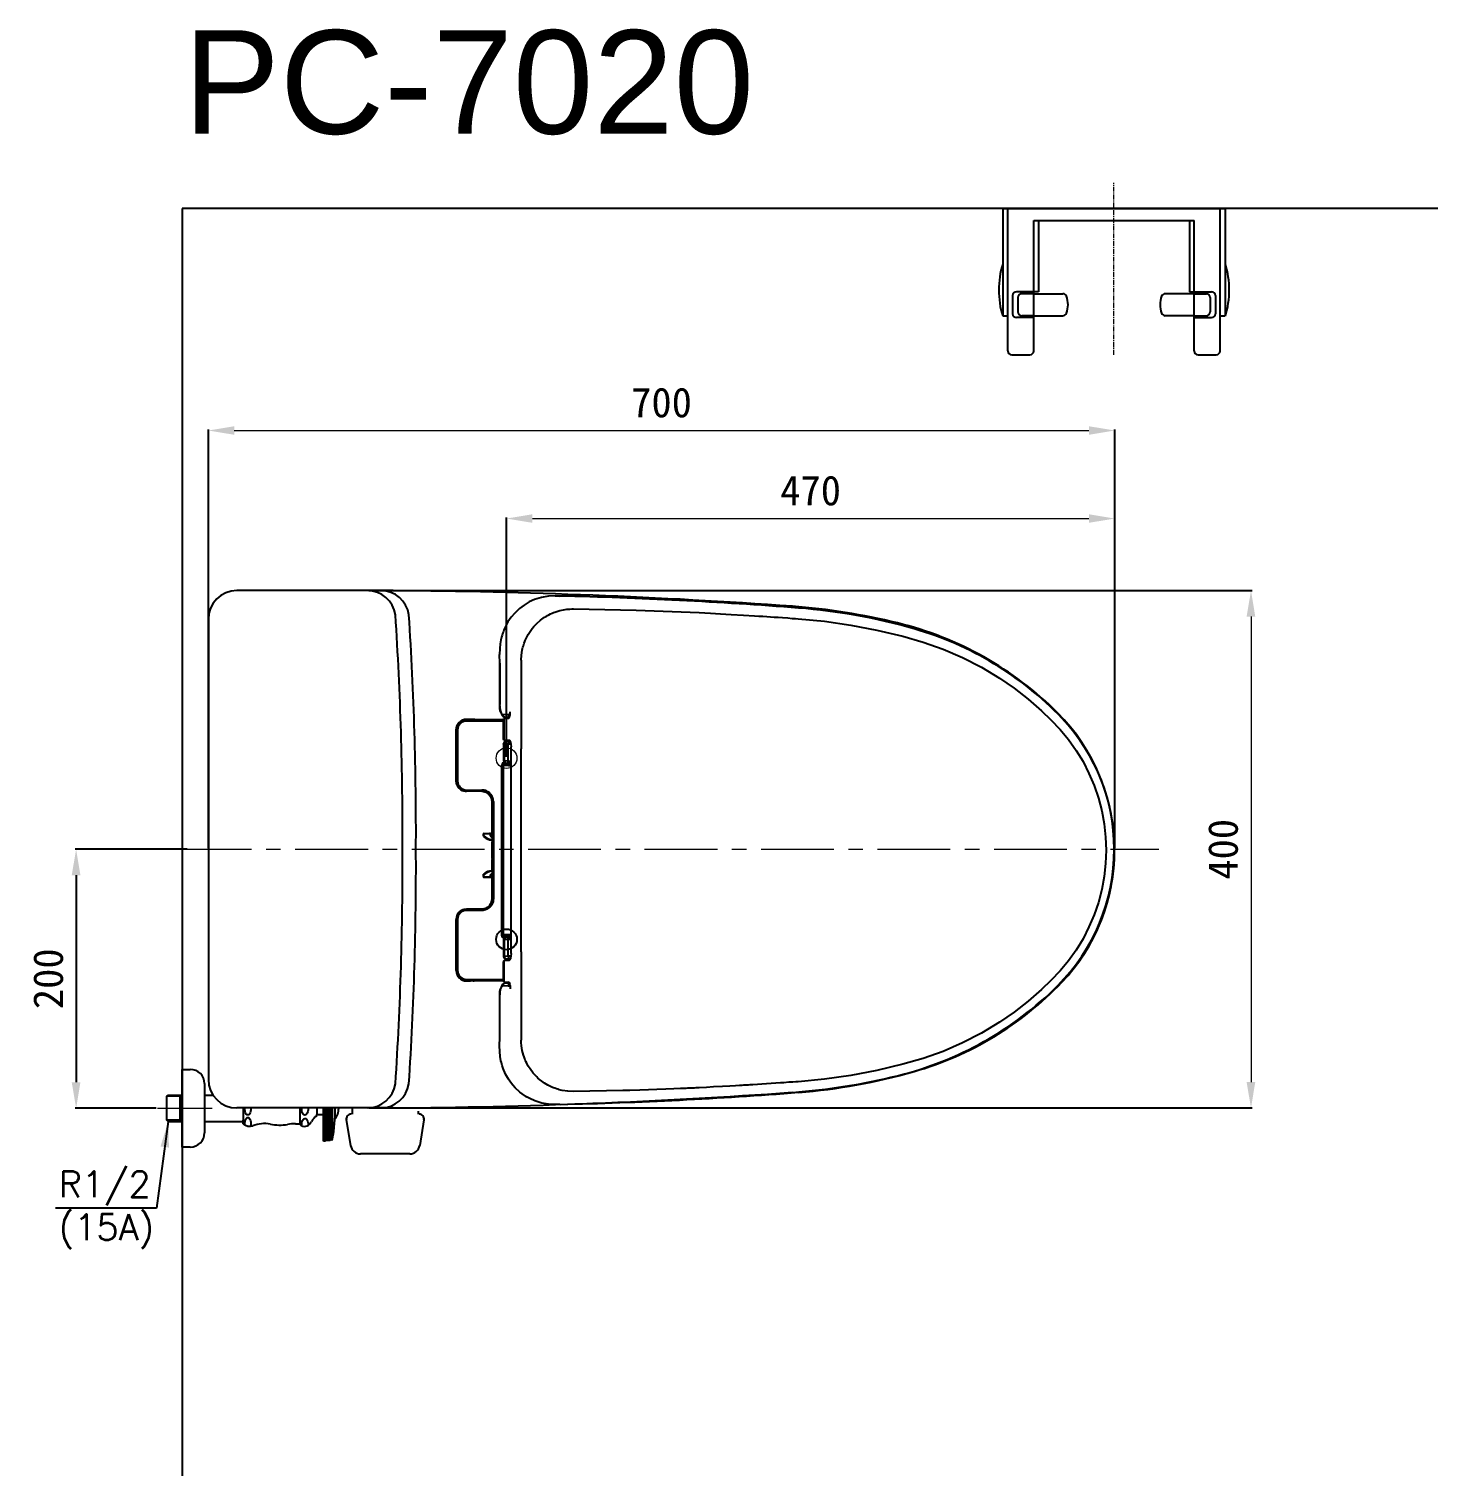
# Model space of a CAD drawing. Extents: x -292 to 8358, y -366 to 1940.
# Drawn here: x 5767 to 6848, y 830 to 1940 of the extents above; entities that cross this region are included whole.
import ezdxf

# ---------------------------------------------------------------- set-up
doc = ezdxf.new("R2010")
doc.units = 0
doc.header["$LTSCALE"] = 3
doc.header["$MEASUREMENT"] = 0
doc.linetypes.add('CENTER', pattern=[2, 1.25, -0.25, 0.25, -0.25])
doc.linetypes.add('HIDDEN', pattern=[0.375, 0.25, -0.125])
doc.layers.get('0').update_dxf_attribs({"linetype": 'CONTINUOUS'})
doc.layers.get('DEFPOINTS').update_dxf_attribs({"linetype": 'CONTINUOUS'})
for name, color, linetype, lineweight in [('1', 1, 'CENTER', 5), ('2', 2, 'HIDDEN', 9), ('3', 3, 'CONTINUOUS', 15)]:
    doc.layers.add(name, color=color, linetype=linetype, lineweight=lineweight)
for name, color, linetype in [('4', 4, 'CONTINUOUS'), ('6', 6, 'CONTINUOUS'), ('FAUCET', 4, 'CONTINUOUS')]:
    doc.layers.add(name, color=color, linetype=linetype)
doc.styles.add('GHS', font='romans', dxfattribs={"bigfont": 'ghs'})
doc.styles.add('ROMANS', font='romans', dxfattribs={"height": 10.144927})
doc.dimstyles.get("Standard").update_dxf_attribs({"dimtxt": 0.18, "dimasz": 0.18, "dimexe": 0.18, "dimexo": 0.0625, "dimgap": 0.09, "dimtad": 0, "dimtih": 1, "dimtoh": 1, "dimdec": 4, "dimzin": 0, "dimdsep": 46, "dimtxsty": 'Standard', "dimcen": 0.09, "dimadec": 0, "dimazin": 0, "dimtfac": 1, "dimtdec": 4, "dimtofl": 0, "dimtmove": 0, "dimatfit": 3, "dimfxl": 0, "dimtolj": 1, "dimtzin": 0, "dimarcsym": 0})
doc.dimstyles.new('Standard$0', dxfattribs={"dimtxt": 0.18, "dimasz": 0.18, "dimexe": 0.18, "dimexo": 0.0625, "dimgap": 0.09, "dimtad": 0, "dimtih": 1, "dimtoh": 1, "dimdec": 4, "dimzin": 0, "dimdsep": 46, "dimtxsty": 'Standard', "dimcen": 0.09, "dimadec": 0, "dimazin": 0, "dimtfac": 1, "dimtdec": 4, "dimtofl": 0, "dimtmove": 0, "dimatfit": 3, "dimfxl": 0, "dimtolj": 1, "dimtzin": 0, "dimarcsym": 0})

# ---------------------------------------------------------------- blocks, each defined once
blk = doc.blocks.new('*D14')
at = {"color": 0, "linetype": 'Continuous', "lineweight": -2}
for p, q in [((5889.5, 1306.4), (5802.8, 1306.4)), ((5803.6, 1286.4), (5803.6, 1126.4)), ((5865.4, 1106.4), (5802.8, 1106.4))]:
    blk.add_line(p, q, dxfattribs=at)
at = {"color": 0, "linetype": 'Continuous'}
for points in [[(5800.2, 1286.4), (5806.9, 1286.4), (5803.6, 1306.4)], [(5800.2, 1126.4), (5806.9, 1126.4), (5803.6, 1106.4)]]:
    blk.add_solid(points, dxfattribs=at)
at = {"layer": 'DEFPOINTS', "color": 0, "linetype": 'Continuous'}
for p in [(5890.5, 1306.4), (5803.6, 1106.4), (5866.4, 1106.4)]:
    blk.add_point(p, dxfattribs=at)
at = {"color": 2, "linetype": 'Continuous', "lineweight": 0, "insert": (5782.1, 1206.4), "char_height": 23, "attachment_point": 5, "rotation": 90}
blk.add_mtext('\\A1;200', dxfattribs=at)
blk = doc.blocks.new('*D16')
at = {"color": 3, "lineweight": -2}
for p, q in [((5905.8, 1307.4), (5905.8, 1630.7)), ((6606.2, 1307.4), (6606.2, 1630.7))]:
    blk.add_line(p, q, dxfattribs=at)
at = {"color": 3, "linetype": 'Continuous', "lineweight": 0}
blk.add_line((5925.8, 1629.9), (6586.2, 1629.9), dxfattribs=at)
at = {"color": 3}
for points in [[(5925.8, 1633.2), (5925.8, 1626.6), (5905.8, 1629.9)], [(6586.2, 1633.2), (6586.2, 1626.6), (6606.2, 1629.9)]]:
    blk.add_solid(points, dxfattribs=at)
at = {"layer": 'DEFPOINTS', "color": 0}
for p in [(6606.2, 1629.9), (5905.8, 1306.4), (6606.2, 1306.4)]:
    blk.add_point(p, dxfattribs=at)
at = {"color": 2, "insert": (6256, 1651.4), "char_height": 23, "attachment_point": 5}
blk.add_mtext('\\A1;700', dxfattribs=at)
blk = doc.blocks.new('*D17')
at = {"color": 3, "lineweight": -2}
for p, q in [((6136.2, 1377.8), (6136.2, 1562.7)), ((6606.2, 1307.4), (6606.2, 1562.7))]:
    blk.add_line(p, q, dxfattribs=at)
at = {"color": 3, "linetype": 'Continuous', "lineweight": 0}
blk.add_line((6156.2, 1561.9), (6586.2, 1561.9), dxfattribs=at)
at = {"color": 3}
for points in [[(6156.2, 1565.2), (6156.2, 1558.6), (6136.2, 1561.9)], [(6586.2, 1565.2), (6586.2, 1558.6), (6606.2, 1561.9)]]:
    blk.add_solid(points, dxfattribs=at)
at = {"layer": 'DEFPOINTS', "color": 0}
for p in [(6606.2, 1561.9), (6136.2, 1376.8), (6606.2, 1306.4)]:
    blk.add_point(p, dxfattribs=at)
at = {"color": 2, "insert": (6371.2, 1583.4), "char_height": 23, "attachment_point": 5}
blk.add_mtext('\\A1;470', dxfattribs=at)
blk = doc.blocks.new('*D18')
at = {"color": 3, "lineweight": -2}
for p, q in [((6029.7, 1506.2), (6712.3, 1506.2)), ((6029.7, 1106.6), (6712.3, 1106.6))]:
    blk.add_line(p, q, dxfattribs=at)
at = {"color": 3, "linetype": 'Continuous', "lineweight": 0}
blk.add_line((6711.5, 1486.2), (6711.5, 1126.6), dxfattribs=at)
at = {"color": 3}
for points in [[(6708.1, 1486.2), (6714.8, 1486.2), (6711.5, 1506.2)], [(6708.1, 1126.6), (6714.8, 1126.6), (6711.5, 1106.6)]]:
    blk.add_solid(points, dxfattribs=at)
at = {"layer": 'DEFPOINTS', "color": 0}
for p in [(6028.7, 1506.2), (6028.7, 1106.6), (6711.5, 1106.6)]:
    blk.add_point(p, dxfattribs=at)
at = {"color": 2, "insert": (6690, 1306.4), "char_height": 23, "attachment_point": 5, "rotation": 90}
blk.add_mtext('\\A1;400', dxfattribs=at)
blk = doc.blocks.new('A$C19b091ad')
at = {"color": 2}
for p, q in [((80.2, 392.7), (80.2, 392.7)), ((264.6, 383.4), (264.6, 383.4)), ((353.8, 367.4), (353.8, 367.4)), ((33.5, 341), (33.5, 308.9)), ((0, 249.9), (0, 289.2)), ((0, 289.2), (0, 289.2)), ((1, 289.2), (1, 249.9)), ((13.6, 297.4), (8, 297.4)), ((8, 297.2), (36.4, 297.2)), ((8, 297.2), (11.1, 297.2)), ((8, 297.2), (8, 297.2)), ((36.4, 296.2), (8, 296.2)), ((13.5, 297.4), (13, 297.3)), ((13.5, 297.4), (13.6, 297.4)), ((14.4, 297.4), (13.6, 297.3)), ((14.4, 297.4), (36.5, 297.4)), ((36.4, 296.9), (36.4, 282.8)), ((36.9, 298.2), (40.1, 298.4)), ((36.9, 298.2), (36.9, 281.5)), ((38.1, 299), (38.5, 299)), ((38.2, 299), (38.6, 299)), ((468.1, 298.3), (468, 298.3)), ((36.5, 278.5), (36.5, 265.4)), ((36.9, 281.5), (41.2, 281.3)), ((37.1, 278.4), (37.1, 265.4)), ((37.1, 278.4), (40.1, 278.2)), ((42, 280.2), (39, 280.4)), ((40.1, 265.2), (40.1, 278.2)), ((42.6, 116.5), (42.6, 276.3)), ((35.3, 130.6), (35.3, 262.1)), ((36.3, 262.1), (36.3, 130.6)), ((36.5, 130.9), (36.5, 261.9)), ((40.1, 265.2), (37.1, 265.4)), ((42.6, 263.1), (37.3, 263.1)), ((37.5, 262.9), (37.3, 263.1)), ((38.4, 263.9), (41.4, 263.7)), ((0, 249.9), (0, 249.9)), ((8, 242.9), (19.7, 242.9)), ((19.7, 241.9), (8, 241.9)), ((19.7, 241.9), (8, 241.9)), ((8, 241.9), (8, 241.9)), ((19.7, 241.9), (19.7, 242.9)), ((19.7, 241.9), (19.7, 241.9)), ((27.7, 212.5), (27.7, 234.1)), ((27.7, 234.1), (27.7, 234.1)), ((27.7, 212.5), (27.7, 233.9)), ((27.7, 233.9), (27.7, 233.9)), ((28.7, 233.9), (28.7, 158.9)), ((27.7, 207.4), (27.7, 212.5)), ((27.7, 212), (27.7, 211.9)), ((27.7, 207.1), (27.7, 211.9)), ((21, 208.8), (21, 208.7)), ((21, 207.7), (21, 208.7)), ((21.2, 208.7), (21.2, 207.7)), ((21.3, 207.5), (21.2, 207.4)), ((21.5, 209.3), (25.7, 209.3)), ((21.5, 209.3), (21.5, 209.2)), ((21.5, 209.2), (26.3, 209.2)), ((26.3, 209), (21.5, 209)), ((26.5, 209.3), (26.3, 209.2)), ((26.3, 209), (26.3, 209.2)), ((26.6, 207.5), (26.6, 208.7)), ((26.8, 208.7), (27, 208.8)), ((26.8, 208.7), (26.8, 207.5)), ((27, 207.7), (27, 208.8)), ((27.2, 204.3), (27.2, 204.3)), ((27.7, 206.4), (27.7, 206.7)), ((27.7, 206.2), (27.7, 201.4)), ((27.7, 203.6), (27.7, 204.3)), ((27.7, 203.6), (27.7, 203.4)), ((27.7, 189.9), (27.7, 202.9)), ((27.7, 201.4), (27.7, 196.4)), ((27.7, 191.4), (27.7, 186.6)), ((27.7, 189.4), (27.7, 189.2)), ((27.7, 180.9), (27.7, 189.2)), ((27.2, 180.5), (27.2, 180.5)), ((27.7, 186.1), (27.7, 186.4)), ((27.7, 185.4), (27.7, 180.3)), ((27.7, 180.9), (27.7, 180.8)), ((27.7, 180.3), (27.7, 158.9)), ((27.7, 158.7), (27.7, 177.8)), ((21, 176.1), (21, 177)), ((21, 176.1), (21, 176)), ((21.2, 177.4), (21.3, 177.3)), ((21.2, 177), (21.2, 176.1)), ((21.5, 175.8), (26.3, 175.8)), ((26.3, 175.6), (21.5, 175.6)), ((21.5, 175.6), (21.5, 175.5)), ((21.5, 175.5), (25.7, 175.5)), ((26.3, 175.6), (26.3, 175.8)), ((26.3, 175.6), (26.5, 175.5)), ((26.6, 176.1), (26.6, 177.3)), ((26.8, 177.3), (26.8, 176.1)), ((27, 176), (26.8, 176.1)), ((27, 176), (27, 177.1)), ((27.7, 158.9), (27.7, 158.9)), ((27.7, 158.7), (27.7, 158.7)), ((8, 150.9), (19.7, 150.9)), ((19.7, 150.9), (8, 150.9)), ((8, 150.9), (8, 150.9)), ((19.7, 149.9), (8, 149.9)), ((19.7, 149.9), (19.7, 150.9)), ((19.7, 150.9), (19.7, 150.9)), ((0, 103.6), (0, 142.9)), ((0, 142.9), (0, 142.9)), ((0, 142.9), (0, 142.9)), ((1, 142.9), (1, 103.6)), ((36.5, 127.4), (36.5, 114.2)), ((37.1, 127.4), (40.1, 127.6)), ((37.1, 127.4), (37.1, 114.4)), ((37.3, 129.6), (37.5, 129.9)), ((37.3, 129.6), (42.6, 129.6)), ((41.4, 129.1), (38.4, 128.9)), ((40.1, 114.6), (40.1, 127.6)), ((36.9, 111.3), (41.2, 111.5)), ((36.9, 111.3), (36.9, 94.6)), ((40.1, 114.6), (37.1, 114.4)), ((39, 112.4), (42, 112.6)), ((0, 103.6), (0, 103.6)), ((0, 103.6), (0, 103.6)), ((36.4, 110), (36.4, 95.9)), ((8, 96.6), (36.4, 96.6)), ((36.4, 95.6), (8, 95.6)), ((8, 95.6), (11.1, 95.6)), ((8, 95.6), (8, 95.6)), ((13.6, 95.4), (8, 95.4)), ((13, 95.5), (13.5, 95.4)), ((13.6, 95.4), (13.5, 95.4)), ((14.4, 95.4), (13.6, 95.5)), ((36.5, 95.4), (14.4, 95.4)), ((36.9, 94.6), (40.1, 94.4)), ((38.5, 93.8), (38.1, 93.8)), ((38.6, 93.8), (38.2, 93.8)), ((468.1, 94.4), (468, 94.4)), ((33.5, 83.8), (33.5, 51.8)), ((353.8, 25.4), (353.8, 25.4)), ((80.2, 0.1), (80.2, 0.1))]:
    blk.add_line(p, q, dxfattribs=at)
for points in [[(76.5, 392.8), (71.3, 392.6), (66, 391.7), (60.6, 390), (56.5, 388.2), (52.6, 385.8), (52.5, 385.8)], [(76.5, 392.8), (80.2, 392.7)], [(80.2, 392.7), (76.5, 392.8)], [(76.5, 392.8), (76.5, 392.8), (76.5, 392.8)], [(52.5, 385.8), (50.7, 384.5), (48.8, 383), (47, 381.3), (45.2, 379.6), (42.5, 376.3), (40, 372.7), (39.4, 371.7), (38.9, 370.8), (38.3, 369.7), (37.8, 368.7), (37.4, 367.6), (36.9, 366.5), (36.5, 365.4), (36, 364.3), (35.8, 363.5), (35.4, 362.4), (35, 360.9), (34.6, 359), (34, 355.9), (33.6, 352.1), (33.5, 347.6)], [(50.2, 343.2), (50.4, 347.1), (51, 351), (51.3, 352.1), (51.5, 353.2), (51.9, 354.3), (52.2, 355.3), (52.6, 356.4), (53, 357.5), (53.4, 358.5), (53.8, 359.4), (54.5, 360.9), (55.6, 362.9), (57.1, 365.4), (58.7, 367.6), (60.1, 369.3), (61.3, 370.6), (62.2, 371.5), (65.1, 374.1), (68.3, 376.4), (69.4, 377), (70.5, 377.7), (71.7, 378.3), (72.9, 378.9), (74.1, 379.4), (75.3, 379.9), (76.2, 380.3), (77.8, 380.8), (80, 381.5), (82.8, 382.1), (85.5, 382.5), (87.7, 382.7), (89.4, 382.8), (90.6, 382.8)], [(90.6, 382.8), (139.2, 381.8), (187.8, 379.9), (196.4, 379.4), (204.2, 379), (212.6, 378.6), (222.1, 378), (230.6, 377.5), (233.8, 377.3), (236.9, 377.1), (240, 376.9), (243, 376.7), (245.6, 376.5), (248.7, 376.3), (252.1, 376.1), (256.2, 375.8), (259.6, 375.5), (262.3, 375.3), (264.2, 375.2)], [(264.2, 375.2), (284.6, 373.2), (304.9, 370.3), (325.1, 366.5), (345.1, 361.8), (360.8, 357.2), (376.3, 351.7), (391.3, 345.2), (405.9, 337.7), (419.9, 329.2), (431.1, 321.5), (441.9, 313.1), (452.2, 304.1), (459.6, 297.1), (466.7, 289.7), (473.2, 281.8), (479.1, 273.5), (484.4, 264.8), (489, 255.7), (493, 246.3), (496.3, 236.6), (498.9, 226.8), (500.7, 216.7), (501.8, 206.6), (502.2, 196.4)], [(33.6, 341), (33.5, 347.6)], [(33.5, 341), (33.5, 341), (33.6, 341)], [(33.6, 341), (33.6, 309)], [(50.2, 343.2), (50.3, 309), (50.3, 274.8)], [(33.5, 309.1), (33.6, 306.8), (33.9, 304.7), (34.4, 303), (35, 301.6), (35.6, 300.5), (36.3, 299.7), (37.2, 299.1), (38.1, 299)], [(33.5, 309), (33.5, 309), (33.5, 309)], [(33.5, 309), (33.6, 309)], [(36.3, 301), (35.8, 301.1), (35.3, 301.6), (34.9, 302.2), (34.5, 303.1), (34.1, 304.3), (33.8, 305.6), (33.6, 307.2), (33.6, 309)], [(40.2, 301.2), (36.3, 301)], [(38.2, 299), (37.4, 299.1), (36.8, 299.6), (36.4, 300.2), (36.3, 301)], [(40.1, 298.4), (40.4, 298.2), (40.7, 298.3), (41, 298.7), (41.3, 299.3), (41.5, 300.2), (41.7, 301.1), (41.8, 302.2), (41.8, 303.4)], [(40.2, 301.2), (41, 301.2), (41.6, 301.2)], [(41.8, 303.4), (41.8, 303.4), (41.8, 303.4)], [(0, 289.2), (0, 289.2), (0, 289.2), (0, 289.2), (0.2, 291), (0.6, 292.3), (1.1, 293.3), (1.7, 294.1), (2.3, 294.9), (3, 295.4), (3.6, 295.9), (5, 296.6), (8, 297.2)], [(0, 289.2), (0, 289.2)], [(1, 289.2), (0.6, 289.2), (0.3, 289.2), (0.1, 289.2), (0, 289.2)], [(8, 297.2), (8, 297.1), (8, 296.9), (8, 296.6), (8, 296.2)], [(38.2, 299), (41.1, 299.1)], [(38.5, 299), (38.7, 299)], [(39.9, 280.6), (39.5, 280.5), (38.8, 280.5), (38.4, 280.5), (38.1, 280.4), (37.9, 280.3), (37.5, 280.2), (37.1, 279.9), (36.8, 279.4), (36.6, 278.7), (36.5, 278.5)], [(39, 280.4), (38.6, 280.4), (38.6, 280.5), (39.1, 280.5), (40, 280.6)], [(42.5, 278.2), (41.7, 278.2), (40.7, 278.2), (40.1, 278.2)], [(50.3, 196.4), (50.3, 235.6), (50.3, 274.8)], [(37.3, 264.1), (36.5, 264), (35.9, 263.6), (35.4, 262.9), (35.3, 262.1)], [(36.3, 262.1), (36.2, 262.1), (36, 262.1), (35.7, 262.1), (35.3, 262.1)], [(36.3, 262.1), (36.4, 262.5), (36.6, 262.9), (36.9, 263.1), (37.3, 263.1)], [(36.3, 262.1), (36.5, 261.9)], [(36.5, 265.5), (36.5, 265.3), (36.7, 264.8), (36.9, 264.4), (37.2, 264.2), (37.4, 264.1), (37.6, 264), (37.7, 264), (37.9, 263.9), (38.1, 263.9), (38.4, 263.9)], [(36.5, 265.5), (37.1, 265.4)], [(36.5, 261.9), (36.6, 262.3), (36.8, 262.6), (37.2, 262.8), (37.5, 262.9)], [(42.6, 261.7), (41.6, 261.7), (40.6, 261.7), (39.3, 261.8), (38, 261.8), (37, 261.8), (36.5, 261.9)], [(37.1, 265.4), (37.2, 264.8), (37.5, 264.3), (38, 264), (38.5, 263.9)], [(37.3, 264.1), (37.3, 263.8), (37.3, 263.4), (37.3, 263.2), (37.3, 263.1)], [(40.1, 265.2), (40.6, 265.2), (41.5, 265.2), (42.5, 265.2), (42.6, 265.2)], [(41.5, 263.7), (41, 263.8), (40.5, 264.2), (40.2, 264.6), (40.1, 265.2)], [(41.5, 263.7), (41.9, 263.7), (42.5, 263.7), (42.6, 263.7)], [(8, 241.9), (5, 242.5), (3.6, 243.2), (3, 243.7), (2.3, 244.3), (1.9, 244.8), (1.4, 245.4), (1, 246.1), (0.6, 246.8), (0.2, 248.1), (0, 249.9)], [(0, 249.9), (0.1, 249.9), (0.3, 249.9), (0.6, 249.9), (1, 249.9)], [(8, 242.9), (8, 242.5), (8, 242.2), (8, 242), (8, 241.9)], [(19.7, 241.9), (22.8, 241.3), (25.3, 239.6), (27.1, 237), (27.7, 233.9)], [(27.7, 206.4), (27.7, 233.9)], [(28.7, 233.9), (28.3, 233.9), (28, 233.9), (27.8, 233.9), (27.7, 233.9)], [(21, 208.7), (21.1, 208.8), (21.1, 208.9), (21.2, 209), (21.2, 209.1), (21.4, 209.2), (21.5, 209.2)], [(21.2, 208.7), (21.2, 208.7), (21.1, 208.7), (21.1, 208.7), (21, 208.7)], [(21.2, 207.4), (21.1, 207.5), (21.1, 207.6), (21, 207.6), (21, 207.7)], [(21, 207.7), (21.1, 207.7), (21.1, 207.7), (21.2, 207.7), (21.2, 207.7)], [(21, 207.7), (21, 207.4)], [(21.2, 207.4), (21.2, 207)], [(21.5, 209.2), (21.5, 209.2), (21.5, 209.1), (21.5, 209.1), (21.5, 209)], [(25.7, 204.5), (25.8, 204.5), (26.3, 204.4), (26.7, 204.3), (27, 204.3), (27.2, 204.2), (27.2, 204.3)], [(26.3, 209.2), (26.4, 209.2), (26.5, 209.2), (26.6, 209.1), (26.6, 209), (26.7, 208.9), (26.8, 208.7)], [(26.5, 209.3), (26.7, 209.3), (26.9, 209.2), (27, 209), (27, 208.9), (27, 208.8), (27, 208.8)], [(26.8, 208.7), (26.7, 208.7), (26.7, 208.7), (26.6, 208.7), (26.6, 208.7)], [(26.6, 207.5), (26.6, 207.5), (26.7, 207.5), (26.7, 207.5), (26.8, 207.5)], [(27, 207.7), (26.8, 207.5)], [(27.2, 207), (27, 207.1), (26.9, 207.2), (26.8, 207.3), (26.8, 207.5)], [(27, 207.7), (27, 207.6), (27, 207.5), (27.1, 207.4), (27.2, 207.3), (27.2, 207.3)], [(27.2, 207), (27.2, 207), (27.2, 207), (27.2, 206.9), (27.1, 206.8)], [(27.2, 207), (27.2, 207), (27.2, 207.1), (27.3, 207.1), (27.3, 207.1), (27.3, 207.1), (27.3, 207.2), (27.4, 207.2)], [(27.2, 207.2), (27.3, 207.2), (27.3, 207.2), (27.3, 207.2), (27.4, 207.2)], [(27.2, 204.3), (27.3, 204.3), (27.4, 204.3), (27.7, 204.3)], [(27.7, 207.1), (27.4, 207.1), (27.4, 207.2)], [(27.7, 203.7), (27.7, 203.7), (27.7, 203.6), (27.7, 203.6)], [(27.7, 196.4), (27.7, 194.4), (27.7, 191.4)], [(27.7, 189.1), (27.7, 189.1), (27.7, 189.2), (27.7, 189.2)], [(50.3, 118), (50.3, 157.2), (50.3, 196.4)], [(502.2, 196.4), (501.8, 186.2), (500.7, 176.1), (498.9, 166), (496.3, 156.1), (493, 146.5), (489, 137.1), (484.4, 128), (479.1, 119.3), (473.2, 111), (466.7, 103.1), (459.6, 95.7), (452.2, 88.7), (441.9, 79.7), (431.1, 71.3), (419.9, 63.6), (405.9, 55.1), (391.3, 47.6), (376.3, 41), (360.8, 35.5), (345.1, 31), (325.1, 26.3), (304.9, 22.4), (284.6, 19.6), (264.2, 17.6)], [(21.2, 177.4), (21.2, 177.8)], [(25.7, 180.3), (25.8, 180.3), (26.3, 180.4), (26.7, 180.5), (27, 180.5), (27.2, 180.5), (27.2, 180.5)], [(26.6, 177.3), (26.6, 177.5), (26.7, 177.7), (26.9, 177.9), (27.1, 178)], [(26.8, 177.3), (26.8, 177.5), (26.9, 177.6), (27, 177.7), (27.2, 177.8)], [(27.1, 178), (27.2, 177.9), (27.2, 177.8), (27.2, 177.8), (27.2, 177.8)], [(27.2, 180.5), (27.3, 180.5), (27.4, 180.5), (27.7, 180.5)], [(27.4, 177.6), (27.3, 177.7), (27.3, 177.7), (27.2, 177.7), (27.2, 177.8), (27.2, 177.8), (27.2, 177.8)], [(27.7, 177.7), (27.4, 177.7), (27.4, 177.6)], [(27.7, 186.4), (27.7, 158.9)], [(21.2, 177.4), (21.1, 177.3), (21.1, 177.2), (21, 177.1), (21, 177)], [(21, 177.4), (21, 177)], [(21.2, 177), (21.2, 177), (21.1, 177), (21.1, 177), (21, 177)], [(21, 176.1), (21.1, 176), (21.1, 175.9), (21.2, 175.8), (21.2, 175.7), (21.4, 175.6), (21.5, 175.6)], [(21, 176.1), (21.1, 176.1), (21.1, 176.1), (21.2, 176.1), (21.2, 176.1)], [(21.5, 175.8), (21.5, 175.7), (21.5, 175.7), (21.5, 175.6), (21.5, 175.6)], [(26.3, 175.6), (26.4, 175.6), (26.5, 175.6), (26.6, 175.7), (26.6, 175.8), (26.7, 175.9), (26.8, 176.1)], [(26.5, 175.5), (26.7, 175.5), (26.9, 175.6), (27, 175.8), (27, 175.9), (27, 175.9), (27, 176)], [(26.8, 177.3), (26.7, 177.3), (26.7, 177.3), (26.6, 177.3), (26.6, 177.3)], [(26.6, 176.1), (26.6, 176.1), (26.7, 176.1), (26.8, 176.1), (26.8, 176.1)], [(26.8, 177.3), (27, 177.1)], [(27, 177.1), (27, 177.2), (27, 177.3), (27.1, 177.4), (27.2, 177.5), (27.2, 177.5)], [(27.2, 177.6), (27.3, 177.6), (27.3, 177.6), (27.3, 177.6), (27.4, 177.6)], [(27.7, 158.9), (27.5, 157.2), (27, 155.7), (25.4, 153.2), (22.9, 151.5), (21.3, 151.1), (19.7, 150.9)], [(27.2, 156), (26.8, 155.1), (26.7, 154.8)], [(27.7, 158.7), (27.4, 156.8), (27.2, 156)], [(27.7, 158.9), (27.8, 158.9), (28, 158.9), (28.3, 158.9), (28.7, 158.9)], [(8, 150.9), (5, 150.3), (3.6, 149.6), (2.3, 148.5), (0.8, 146.4), (0.2, 144.8), (0, 142.9)], [(8, 150.9), (8, 150.8), (8, 150.6), (8, 150.3), (8, 149.9)], [(0, 142.9), (0, 142.7)], [(1, 142.9), (0.6, 142.9), (0.3, 142.9), (0.1, 142.9), (0, 142.9)], [(35.3, 130.6), (35.7, 130.6), (36, 130.6), (36.2, 130.6), (36.3, 130.6)], [(37.3, 128.6), (36.5, 128.8), (35.9, 129.2), (35.4, 129.9), (35.3, 130.6)], [(36.5, 130.9), (36.3, 130.6)], [(37.3, 129.6), (36.9, 129.7), (36.6, 129.9), (36.4, 130.3), (36.3, 130.6)], [(42.6, 131.1), (41.6, 131.1), (39.7, 131), (38.1, 131), (37, 131), (36.5, 130.9)], [(37.5, 129.9), (37.2, 130), (36.8, 130.2), (36.6, 130.5), (36.5, 130.9)], [(38.4, 128.9), (38.1, 128.9), (37.9, 128.8), (37.7, 128.8), (37.5, 128.7), (37.2, 128.6), (36.9, 128.3), (36.6, 127.9), (36.5, 127.3), (36.5, 127.3)], [(36.5, 127.3), (37.1, 127.4)], [(38.5, 128.9), (38, 128.8), (37.5, 128.5), (37.2, 128), (37.1, 127.4)], [(37.3, 129.6), (37.3, 129.6), (37.3, 129.3), (37.3, 129), (37.3, 128.6)], [(40.1, 127.6), (40.2, 128.2), (40.5, 128.6), (41, 129), (41.5, 129.1)], [(40.1, 127.6), (40.9, 127.6), (41.2, 127.6), (41.4, 127.6), (42.5, 127.6), (42.6, 127.6)], [(42.6, 129.1), (42.5, 129.1), (41.9, 129.1), (41.5, 129.1)], [(36.5, 114.3), (36.5, 114.3), (36.7, 113.5), (37, 113.1), (37.4, 112.7), (37.7, 112.5), (37.9, 112.4), (38.1, 112.4), (38.3, 112.3), (38.5, 112.3), (38.9, 112.3), (39.5, 112.3), (39.9, 112.2)], [(37.1, 114.4), (37.2, 113.6), (37.6, 113), (38.3, 112.5), (39, 112.4)], [(42.5, 114.6), (41.7, 114.6), (40.7, 114.6), (40.1, 114.6)], [(50.3, 118), (50.3, 83.8), (50.2, 49.6)], [(0, 103.6), (0.1, 103.6), (0.3, 103.6), (0.6, 103.6), (1, 103.6)], [(0, 103.6), (0.2, 101.6), (0.8, 100.1), (2.3, 97.9), (3.6, 96.9), (5, 96.1), (8, 95.6)], [(8, 96.6), (8, 96.2), (8, 95.9), (8, 95.7), (8, 95.6)], [(38.1, 93.8), (37.4, 93.7), (36.7, 93.4), (36, 92.8), (35.3, 91.8), (34.7, 90.5), (34.1, 88.7), (33.7, 86.5), (33.6, 85.2), (33.5, 83.7)], [(33.6, 83.8), (33.6, 85.6), (33.8, 87.2), (34.1, 88.5), (34.5, 89.7), (34.9, 90.5), (35.3, 91.2), (35.8, 91.7), (36.3, 91.8)], [(38.2, 93.8), (37.4, 93.7), (36.8, 93.2), (36.4, 92.6), (36.3, 91.8)], [(36.3, 91.8), (40.2, 91.6)], [(38.1, 93.8), (38.2, 93.8)], [(41.1, 93.7), (38.2, 93.8)], [(38.7, 93.8), (38.5, 93.8)], [(40.1, 94.4), (40.4, 94.6), (40.7, 94.5), (41, 94.1), (41.3, 93.5), (41.5, 92.6), (41.7, 91.7), (41.8, 90.6), (41.8, 89.4)], [(40.2, 91.6), (41, 91.6), (41.6, 91.6)], [(41.8, 89.4), (41.8, 89.4), (41.8, 89.4)], [(33.5, 83.8), (33.5, 83.8), (33.5, 83.8)], [(33.5, 83.8), (33.6, 83.8)], [(33.5, 45.2), (33.6, 51.8)], [(33.5, 51.8), (33.5, 51.8), (33.6, 51.8)], [(54.4, 5.8), (52.9, 6.8), (49.1, 9.5), (45.6, 12.8), (43.7, 14.9), (42, 17.2), (40.3, 19.6), (38.1, 23.5), (36.3, 27.8), (36, 28.5), (35.8, 29.2), (35.5, 30.2), (35.2, 31.2), (34.9, 32.4), (34.6, 33.8), (34, 37), (33.6, 40.8), (33.5, 45.2)], [(90.6, 10), (86.2, 10.2), (81.9, 10.8), (80.7, 11.1), (79.6, 11.4), (78.5, 11.7), (77.4, 12.1), (76.3, 12.5), (75.3, 12.9), (74.4, 13.2), (72.9, 13.9), (70.8, 15), (68.3, 16.5), (66.2, 17.9), (64.5, 19.2), (63.1, 20.4), (62.2, 21.3), (59.5, 24.2), (57.1, 27.4), (56.4, 28.5), (55.7, 29.6), (55.1, 30.7), (54.5, 31.9), (53.9, 33.1), (53.4, 34.3), (53, 35.3), (52.4, 36.8), (52, 38.2), (51.5, 39.9), (51, 41.8), (50.5, 45.3), (50.3, 47.9), (50.2, 49.6)], [(264.2, 17.6), (262.5, 17.5), (260.1, 17.3), (257.1, 17.1), (253.3, 16.8), (250.5, 16.6), (239.9, 15.9), (229.2, 15.2), (228, 15.1), (226.8, 15.1), (225.6, 15), (224.4, 14.9), (223.2, 14.8), (222, 14.8), (220.8, 14.7), (218.9, 14.6), (215.9, 14.4), (211.5, 14.2), (205.8, 13.8), (198.8, 13.5), (193.5, 13.2), (187.7, 12.9), (186.5, 12.9), (185.2, 12.8), (184, 12.7), (182.7, 12.7), (181.4, 12.6), (180.1, 12.6), (178.8, 12.5), (177.4, 12.4), (173.3, 12.3), (168.2, 12), (162.1, 11.8), (155, 11.5), (148.7, 11.3), (141.8, 11.1), (134.2, 10.9), (128.8, 10.7), (90.6, 10)], [(53.1, 6.6), (53.9, 6.1), (54.3, 5.8)], [(76.5, 0), (71.4, 0.2), (66.1, 1.1), (60.8, 2.7), (56.8, 4.5), (54.4, 5.8)], [(80.2, 0.1), (76.5, 0)], [(76.5, 0), (76.5, 0), (76.5, 0)]]:
    blk.add_lwpolyline(points, dxfattribs=at)
for centre, radius, start, end in [((8.2, -2874.1), 3267.6, 85.4987, 88.7365), ((8.2, -2874.1), 3267.6, 85.4987, 88.7365), ((228.8, -71), 455.9, 74.0873, 85.4987), ((228.8, -71), 455.9, 74.0873, 85.4987), ((284.2, 123.2), 253.9, 43.6123, 74.0873), ((284.2, 123.2), 253.9, 43.6123, 74.0873), ((8, 289.2), 7, 90.009, 180.0064), ((361, 196.4), 147.8, 0, 43.6123), ((361, 196.4), 147.8, 316.3877, 43.6123), ((8, 249.9), 7, 179.9907, 269.9939), ((21.5, 208.7), 0.3, 90.0054, 180.0075), ((21.5, 207.7), 0.301, 179.9899, 225.6049), ((28.5, 214.9), 10.5, 225.6118, 265.425), ((28.5, 214.9), 10.8, 227.0817, 254.799), ((28.5, 214.9), 10.3, 225.6125, 265.3361), ((26.3, 208.7), 0.3, 0.0171, 90.021), ((28.5, 214.9), 8.19, 260.2197, 264.0535), ((28.5, 214.9), 7.99, 260.2195, 263.8756), ((361, 196.4), 147.8, 316.3877, 0), ((28.5, 169.9), 10.5, 94.8123, 134.3882), ((28.5, 169.9), 10.8, 105.201, 132.9183), ((28.5, 169.9), 10.3, 94.7621, 134.3875), ((28.5, 169.9), 8.19, 95.9947, 99.7802), ((28.5, 169.9), 7.99, 96.1451, 99.7805), ((21.5, 177), 0.301, 134.3951, 180.0075), ((21.5, 176.1), 0.3, 179.9932, 269.997), ((26.3, 176.1), 0.3, 269.9747, 359.9918), ((8, 142.9), 7, 90.009, 180.0064), ((8, 103.6), 7, 179.9907, 269.9939), ((284.2, 269.6), 253.9, 285.9127, 316.3877), ((284.2, 269.6), 253.9, 285.9127, 316.3877), ((228.8, 463.8), 455.9, 274.5013, 285.9127), ((228.8, 463.8), 455.9, 274.5013, 285.9127), ((8.2, 3266.9), 3267.6, 271.2635, 274.5013), ((8.2, 3266.9), 3267.6, 271.2635, 274.5013)]:
    blk.add_arc(centre, radius, start, end, dxfattribs=at)
for centre, major_axis, ratio, start_param, end_param in [((42.1, 301.2), (0.12, -2), 0.96113, 4.653958, 5.755439), ((8, 289.4), (-4.21, 6.81), 0.99966, 5.729789, 7.30029), ((8, 289.2), (0, 8), 0.999848, 0.098926, 1.570811), ((8, 289.2), (0, 8), 0.999848, 0.000015, 0.098926), ((11.1, 297.3), (-2.5, 0), 0.017455, 1.570806, 3.036883), ((11, 297.3), (2, 0), 0.017449, 5.715526, 6.178563), ((13.5, 296.9), (-0.229, 0.445), 0.99869, 5.363377, 5.807797), ((13.6, 296.9), (0, 0.5), 0.999695, 5.719812, 6.283185), ((39, 278.4), (0.12, 2), 0.961126, 0.063244, 1.629234), ((47.9, 280.5), (9, 0), 0.017453, 2.317366, 2.635123), ((42, 278.2), (-0.12, -2), 0.961133, 3.204845, 4.770831), ((41.2, 276.3), (0, 5), 0.284012, 4.712867, 6.26645), ((50.4, 280.4), (12.7, 0), 0.017453, 2.296645, 2.317381), ((45.8, 280.2), (4, 0), 0.017451, 3.420757, 3.502606), ((50, 262.9), (12.5, 0), 0.017452, 3.158684, 3.190646), ((50, 262.9), (12.5, 0), 0.017452, 3.190646, 4.079319), ((8, 249.9), (0, 8), 0.999848, 1.570782, 1.599305), ((8, 249.9), (0, 8), 0.999848, 1.599305, 2.571298), ((8, 249.9), (0, 8), 0.999848, 2.571298, 3.141578), ((19.7, 233.9), (-5.66, -5.66), 0.999695, 2.727332, 3.926845), ((19.7, 233.9), (7.66, 2.32), 0.999451, 5.989191, 6.672186), ((21.5, 208.8), (0, 0.5), 0.999848, 0, 1.570796), ((21.5, 207.4), (0, 0.5), 0.998838, 1.569846, 2.39245), ((25.7, 209.3), (-1.5, 0), 0.017455, 4.13565, 4.712389), ((27.3, 207.5), (0.088, -0.575), 0.246445, 5.145086, 5.272141), ((27.7, 207.4), (0, 0.8), 0.017455, 1.570796, 2.617994), ((21.5, 177.4), (0, -0.5), 0.998838, 3.890736, 4.713339), ((27.7, 185.4), (0, 0.8), 0.017455, 0.523599, 1.570796), ((21.5, 176), (0, 0.5), 0.999848, 1.570796, 3.141593), ((25.7, 175.5), (1.5, 0), 0.017455, 4.712389, 5.289125), ((27.3, 177.2), (0.088, 0.575), 0.246445, 1.011042, 1.1381), ((19.7, 158.9), (5.66, -5.66), 0.999695, 5.497925, 6.697438), ((19.7, 158.9), (-7.66, 2.32), 0.999451, 2.752531, 3.435587), ((19.7, 158.9), (5.66, -5.66), 0.999695, 0.414252, 0.785253), ((8, 142.9), (0, 8), 0.999848, 0.877805, 1.537628), ((8, 142.9), (0, 8), 0.999848, 0.000015, 0.877805), ((8, 142.9), (0, 8), 0.999848, 1.537628, 1.570811), ((50, 129.9), (-12.5, 0), 0.017452, 6.234874, 6.265942), ((50, 129.9), (-12.5, 0), 0.017452, 5.345455, 6.234874), ((50, 112.3), (-11.5, 0), 0.01745, 6.003965, 6.78965), ((47.9, 112.3), (-9, 0), 0.017453, 0.50647, 0.824227), ((42, 114.6), (0.12, -2), 0.961133, 4.653947, 6.219937), ((41.2, 116.5), (0, 5), 0.284012, 3.158327, 4.711911), ((50.4, 112.4), (-12.7, 0), 0.017453, 0.824211, 0.844948), ((45.8, 112.6), (-4, 0), 0.017451, 5.922161, 6.00399), ((8, 103.6), (0, 8), 0.999848, 1.570782, 3.121269), ((8, 103.4), (4.21, 6.81), 0.99966, 2.124488, 3.694989), ((8, 103.6), (0, 8), 0.999848, 3.121269, 3.141578), ((11.1, 95.5), (2.5, 0), 0.017455, 0.10471, 1.570786), ((11, 95.5), (-2, 0), 0.017449, 3.246202, 3.709245), ((13.5, 95.9), (0.229, 0.445), 0.99869, 3.61698, 4.061401), ((13.6, 95.9), (0, 0.5), 0.999695, 3.141593, 3.704966), ((42.1, 91.6), (-0.12, -2), 0.96113, 3.673143, 4.77082)]:
    blk.add_ellipse(centre, major_axis=major_axis, ratio=ratio, start_param=start_param, end_param=end_param, dxfattribs=at)
for points in [[(36.4, 296.9), (36.4, 297), (36.4, 297.3), (36.6, 297.7), (36.8, 298), (36.9, 298.2)], [(36.9, 281.5), (36.8, 281.7), (36.6, 282), (36.4, 282.4), (36.4, 282.7), (36.4, 282.8)], [(37.1, 278.4), (36.9, 278.4), (36.8, 278.4), (36.6, 278.4), (36.5, 278.4), (36.5, 278.5)], [(28.7, 233.9), (28.7, 234.6), (28.5, 235.9), (27.9, 237.9), (26.8, 239.6), (25.4, 241), (23.7, 242.1), (21.7, 242.8), (20.4, 242.9), (19.7, 242.9)], [(26.6, 207.5), (26.6, 207.4), (26.6, 207.3), (26.7, 207.1), (26.8, 207), (27, 206.9), (27.1, 206.8), (27.1, 206.8)], [(28.7, 158.9), (28.7, 158.2), (28.5, 156.9), (27.9, 154.9), (26.8, 153.2), (25.4, 151.8), (23.6, 150.7), (21.7, 150), (20.4, 149.9), (19.7, 149.9)], [(36.9, 111.3), (36.8, 111.1), (36.6, 110.8), (36.4, 110.4), (36.4, 110.1), (36.4, 110)], [(37.1, 114.4), (36.9, 114.4), (36.8, 114.4), (36.6, 114.4), (36.5, 114.3), (36.5, 114.3)], [(36.4, 95.9), (36.4, 95.8), (36.4, 95.5), (36.6, 95.1), (36.8, 94.8), (36.9, 94.6)]]:
    blk.add_open_spline(points, degree=3, dxfattribs=at)
for points, knots in [([(41, 299), (40.8, 299), (39.9, 299), (39.1, 299), (38.6, 299)], [0.7463025, 0.7463025, 0.7463025, 0.7463025, 0.8, 1, 1, 1, 1]), ([(39, 262.8), (39.2, 262.8), (39.6, 262.8), (40.7, 262.8), (41.8, 262.8), (42.5, 262.7), (42.6, 262.7)], [0.0935878, 0.0935878, 0.0935878, 0.0935878, 0.1333333, 0.2, 0.2666667, 0.2762044, 0.2762044, 0.2762044, 0.2762044]), ([(42.6, 263), (42.5, 263), (41.8, 263), (40.7, 263), (39.9, 263), (39.6, 263)], [0.7250178, 0.7250178, 0.7250178, 0.7250178, 0.7333333, 0.8, 0.8633974, 0.8633974, 0.8633974, 0.8633974]), ([(38.5, 129.9), (38.5, 129.9), (38.7, 129.9), (39.4, 130), (40, 130), (40.3, 130)], [0, 0, 0, 0, 0.0666667, 0.1333333, 0.1812458, 0.1812458, 0.1812458, 0.1812458]), ([(39, 129.8), (38.9, 129.8), (38.7, 129.9), (38.5, 129.9), (38.5, 129.9)], [0.90607494, 0.90607494, 0.90607494, 0.90607494, 0.93333333, 1, 1, 1, 1]), ([(40.6, 129.8), (40.2, 129.8), (39.6, 129.8), (39.2, 129.8), (39, 129.8)], [0.80616387, 0.80616387, 0.80616387, 0.80616387, 0.86666667, 0.90607494, 0.90607494, 0.90607494, 0.90607494]), ([(40.3, 130), (40.5, 130), (41, 130), (41.8, 130), (42.5, 130), (42.6, 130.1)], [0.18124579, 0.18124579, 0.18124579, 0.18124579, 0.2, 0.26666667, 0.2764965, 0.2764965, 0.2764965, 0.2764965]), ([(42.6, 129.7), (42.5, 129.7), (41.8, 129.8), (41.2, 129.8), (40.7, 129.8), (40.6, 129.8)], [0.7247645, 0.7247645, 0.7247645, 0.7247645, 0.73333333, 0.8, 0.80616387, 0.80616387, 0.80616387, 0.80616387]), ([(41, 93.8), (40.8, 93.8), (39.9, 93.8), (39.1, 93.8), (38.6, 93.8)], [0.742861, 0.742861, 0.742861, 0.742861, 0.8, 1, 1, 1, 1])]:
    blk.add_open_spline(points, degree=3, knots=knots, dxfattribs=at)

msp = doc.modelspace()

# ---------------------------------------------------------------- linework, layer by layer
at = {"color": 7}
for p, q in [((6048.7, 1506.2), (5927.7, 1506.2)), ((5905.8, 1484.2), (5905.8, 1128.6)), ((6048.7, 1106.6), (5927.7, 1106.6))]:
    msp.add_line(p, q, dxfattribs=at)
at = {"color": 7, "linetype": 'Continuous'}
msp.add_circle((6136.2, 1236.8), 8, dxfattribs=at)
at = {"color": 7}
for centre, radius, start, end in [((6014.4, -3313.6), 4819.9, 85.9231, 89.593), ((6318.6, 990.9), 504.7, 76.2868, 85.6283), ((6375.7, 1224.8), 264, 45.0643, 76.2868), ((6457.1, 1306.4), 148.7, 0, 45.0643), ((6457.1, 1306.4), 148.7, 314.9357, 0), ((6375.7, 1388), 264, 283.7132, 314.9357), ((6318.6, 1621.8), 504.7, 274.3717, 283.7132), ((6014.4, 5926.4), 4819.9, 270.407, 274.0769)]:
    msp.add_arc(centre, radius, start, end, dxfattribs=at)
for centre, major_axis, ratio, start_param, end_param in [((5927.7, 1484.2), (0, -22), 0.99546, 3.141593, 4.712389), ((6028.7, 1484.2), (0, -22), 0.99546, 1.720217, 3.141593), ((6039.1, 1484.2), (0, -22), 0.99546, 1.720217, 3.141593), ((3841.6, 1330.7), (-74.6, 2371.2), 0.933276, 4.67278, 4.749164), ((3852, 1330.7), (-74.6, 2371.2), 0.933276, 4.67278, 4.749164), ((3841.6, 1282.1), (74.6, 2371.2), 0.933276, 4.675554, 4.751998), ((3852, 1282.1), (74.6, 2371.2), 0.933276, 4.675554, 4.751998), ((5927.7, 1128.6), (0, -22), 0.99546, -1.570796, 0), ((6028.7, 1128.6), (0, -22), 0.99546, 0, 1.414949), ((6039.1, 1128.6), (0, -22), 0.99546, 0, 1.414949)]:
    msp.add_ellipse(centre, major_axis=major_axis, ratio=ratio, start_param=start_param, end_param=end_param, dxfattribs=at)
at = {"layer": '1'}
msp.add_line((6605.6, 1688.4), (6605.6, 1821.1), dxfattribs=at)
at = {"layer": '3', "color": 1, "linetype": 'CENTER', "lineweight": 0, "ltscale": 15}
for p, q in [((5882.9, 1306.4), (6640.2, 1306.4)), ((5866.4, 1106.4), (5908.8, 1106.4))]:
    msp.add_line(p, q, dxfattribs=at)
at = {"layer": '3', "color": 7, "linetype": 'Continuous', "lineweight": 0}
msp.add_circle((6136.2, 1376.8), 8, dxfattribs=at)
at = {"layer": '4'}
for p, q in [((6519.6, 1801.4), (6691.6, 1801.4)), ((6519.6, 1801.4), (6519.6, 1718.4)), ((6523.6, 1691.4), (6523.6, 1801.4)), ((6687.6, 1691.4), (6687.6, 1801.4)), ((6691.6, 1801.4), (6691.6, 1718.4)), ((6543.6, 1691.4), (6543.6, 1792.1)), ((6543.6, 1792.1), (6667.6, 1792.1)), ((6547.4, 1792.1), (6547.4, 1737.1)), ((6663.9, 1792.1), (6663.9, 1737.1)), ((6667.6, 1691.4), (6667.6, 1792.1)), ((6527.3, 1734.1), (6527.3, 1720.1)), ((6543.6, 1737.1), (6530.3, 1737.1)), ((6531.3, 1732.6), (6531.3, 1721.6)), ((6543.6, 1735.6), (6534.3, 1735.6)), ((6547.4, 1737.1), (6543.6, 1737.1)), ((6543.6, 1735.6), (6566.1, 1735.6)), ((6667.6, 1735.6), (6645.2, 1735.6)), ((6663.9, 1737.1), (6667.6, 1737.1)), ((6667.6, 1737.1), (6681, 1737.1)), ((6667.6, 1735.6), (6677, 1735.6)), ((6680, 1732.6), (6680, 1721.6)), ((6684, 1734.1), (6684, 1720.1)), ((6519.6, 1718.4), (6523.6, 1718.4)), ((6543.6, 1717.1), (6530.3, 1717.1)), ((6543.6, 1718.6), (6534.3, 1718.6)), ((6543.6, 1718.6), (6566.1, 1718.6)), ((6667.6, 1718.6), (6645.2, 1718.6)), ((6667.6, 1718.6), (6677, 1718.6)), ((6667.6, 1717.1), (6681, 1717.1)), ((6687.6, 1718.4), (6691.6, 1718.4)), ((6526.6, 1688.4), (6540.6, 1688.4)), ((6670.6, 1688.4), (6684.6, 1688.4)), ((5885.6, 1136.4), (5891.6, 1136.4)), ((5885.6, 1076.4), (5885.6, 1136.4)), ((5902.8, 1125.4), (5902.8, 1087.4)), ((5873.6, 1115.6), (5874.6, 1116.6)), ((5884.1, 1115.6), (5873.6, 1115.6)), ((5873.8, 1097.1), (5873.8, 1115.6)), ((5874.6, 1116.6), (5885.6, 1116.6)), ((5884.1, 1096.1), (5884.1, 1116.6)), ((5884.1, 1115.6), (5885.1, 1116.6)), ((5885.6, 1116), (5885.6, 1096.8)), ((5902.8, 1116.6), (5909.3, 1116.6)), ((5932.8, 1106.6), (5932.8, 1097.1)), ((5976.7, 1094.4), (5976.7, 1106.6)), ((5989.7, 1106.6), (5989.7, 1101.6)), ((5989.7, 1101.6), (5994.8, 1101.6)), ((5989.7, 1100.7), (5989.7, 1101.6)), ((5994.8, 1106.4), (5994.8, 1106.6)), ((5994.8, 1080.9), (5994.8, 1106.4)), ((5996.3, 1106.6), (5996.3, 1106.4)), ((5996.3, 1081.1), (5996.3, 1106.4)), ((5999.8, 1105.8), (5996.3, 1105.8)), ((5999.8, 1104.8), (5996.3, 1104.8)), ((5999.8, 1103.8), (5996.3, 1103.8)), ((5999.8, 1102.8), (5996.3, 1102.8)), ((5999.8, 1101.8), (5996.3, 1101.8)), ((5999.8, 1100.8), (5996.3, 1100.8)), ((5999.8, 1099.8), (5996.3, 1099.8)), ((5999.8, 1106.6), (5999.8, 1106.4)), ((5999.8, 1081.4), (5999.8, 1106.4)), ((6000.3, 1106.6), (6000.3, 1106.4)), ((6000.3, 1081.9), (6000.3, 1106.4)), ((6001.7, 1106.6), (6001.7, 1106.4)), ((6001.7, 1082.4), (6001.7, 1106.4)), ((5874.6, 1096.1), (5873.6, 1097.1)), ((5884.1, 1097.1), (5873.6, 1097.1)), ((5874.6, 1096.1), (5885.6, 1096.1)), ((5885.1, 1096.1), (5884.1, 1097.1)), ((5902.8, 1096.1), (5932.8, 1096.1)), ((5932.8, 1094.4), (5932.8, 1097.1)), ((5932.8, 1096.1), (5932.8, 1096)), ((5932.8, 1094.4), (5932.8, 1096)), ((5973, 1094.4), (5976.7, 1094.4)), ((5976.7, 1093.7), (5976.7, 1094.4)), ((5984.8, 1095.1), (5985.3, 1096)), ((5999.8, 1098.8), (5996.3, 1098.8)), ((5999.8, 1097.8), (5996.3, 1097.8)), ((5999.8, 1096.8), (5996.3, 1096.8)), ((5999.8, 1095.8), (5996.3, 1095.8)), ((5999.8, 1094.8), (5996.3, 1094.8)), ((5999.8, 1093.8), (5996.3, 1093.8)), ((5999.8, 1092.8), (5996.3, 1092.8)), ((5999.8, 1091.8), (5996.3, 1091.8)), ((5999.8, 1090.8), (5996.3, 1090.8)), ((5999.8, 1089.8), (5996.3, 1089.8)), ((5999.8, 1088.8), (5996.3, 1088.8)), ((5996.3, 1080.9), (5994.8, 1080.9)), ((5999.8, 1087.8), (5996.3, 1087.8)), ((5999.8, 1086.8), (5996.3, 1086.8)), ((5999.8, 1085.8), (5996.3, 1085.8)), ((5999.8, 1084.8), (5996.3, 1084.8)), ((5999.8, 1083.8), (5996.3, 1083.8)), ((5999.8, 1082.8), (5996.3, 1082.8)), ((5999.8, 1081.8), (5996.3, 1081.8)), ((5999.8, 1081.4), (5996.6, 1081.4)), ((6000.3, 1081.9), (5999.8, 1081.4)), ((6001.1, 1081.9), (6000.3, 1081.9)), ((5891.6, 1076.4), (5885.6, 1076.4))]:
    msp.add_line(p, q, dxfattribs=at)
for centre, radius, start, end in [((6584.8, 1738.4), 68.2, 162.9409, 197.0591), ((6626.5, 1738.4), 68.2, 342.9409, 17.0591), ((6530.3, 1734.1), 3, 90, 180), ((6534.3, 1732.6), 3, 90, 180), ((6566.1, 1732.6), 3, 20.743, 90), ((6551.6, 1727.1), 18.5, 339.257, 20.743), ((6659.7, 1727.1), 18.5, 159.257, 200.743), ((6645.2, 1732.6), 3, 90, 159.257), ((6677, 1732.6), 3, 0, 90), ((6681, 1734.1), 3, 0, 90), ((6534.3, 1721.6), 3, 180, 270), ((6677, 1721.6), 3, 270, 0), ((6530.3, 1720.1), 3, 180, 270), ((6566.1, 1721.6), 3, 270, 339.257), ((6645.2, 1721.6), 3, 200.743, 270), ((6681, 1720.1), 3, 270, 0), ((6526.6, 1691.4), 3, 180, 270), ((6540.6, 1691.4), 3, 270, 0), ((6670.6, 1691.4), 3, 180, 270), ((6684.6, 1691.4), 3, 270, 0), ((5891.6, 1125.4), 11, 89.3526, 90), ((5891.8, 1125.4), 11, 0, 90), ((5997.5, 1089), 14, 123.8098, 150), ((5858.8, 1106.4), 145, 350.5066, 0.0661), ((5992.5, 1106.5), 14, 321.7859, 359.7527), ((5992.5, 1106.3), 14, 0.2473, 0.87), ((5937.7, 1099.4), 7, 225.5, 290.9661), ((5949, 1069.7), 24.8, 79.2627, 110.9661), ((5960.8, 1131.4), 38, 259.2627, 279.3048), ((5973, 1056.4), 38, 90, 99.3048), ((5980.1, 1097.7), 5.36, 229.5694, 330), ((5891.8, 1087.4), 11, 270, 0), ((5996.6, 1081.1), 0.3, 90, 180), ((6001.1, 1082.6), 0.7, 270, 350.5066), ((5891.6, 1087.4), 11, 270, 270.6474)]:
    msp.add_arc(centre, radius, start, end, dxfattribs=at)
at = {"layer": '4', "extrusion": (0, 0, -1)}
for centre, major_axis, ratio, start_param, end_param in [((5936.3, 1094), (0, -5.22), 0.46009, 1.472186, 5.009627), ((5936.3, 1106.4), (0, -5.22), 0.46009, 4.680334, 7.886037), ((5980.4, 1106.4), (0, -5.4), 0.478204, 4.68141, 7.884961), ((5980.4, 1093.1), (0, -5.4), 0.478204, 1.540108, 4.68362)]:
    msp.add_ellipse(centre, major_axis=major_axis, ratio=ratio, start_param=start_param, end_param=end_param, dxfattribs=at)
at = {"layer": '6'}
for p, q in [((8358.5, 1801.4), (5885.6, 1801.4)), ((5885.6, 1801.4), (5885.6, -103.6))]:
    msp.add_line(p, q, dxfattribs=at)
at = {"layer": 'FAUCET', "color": 4}
for p, q in [((6016.8, 1106.6), (6016.8, 1101.9)), ((6068, 1104.1), (6068, 1101.9)), ((6012.4, 1097.4), (6015.7, 1077.6)), ((6072.4, 1097.4), (6069.1, 1077.6)), ((6061.5, 1071.1), (6023.3, 1071.1))]:
    msp.add_line(p, q, dxfattribs=at)
for centre, radius, start, end in [((6016.2, 1098), 3.84, 90, 189.4623), ((6068.6, 1098), 3.84, 350.5377, 90), ((6023.3, 1078.8), 7.69, 189.4623, 270), ((6061.5, 1078.8), 7.69, 270, 350.5377)]:
    msp.add_arc(centre, radius, start, end, dxfattribs=at)

# ---------------------------------------------------------------- block references
msp.add_blockref('A$C19b091ad', (6097.3, 1109.3))

# ---------------------------------------------------------------- texts
at = {"insert": (5886.5, 1939.1), "char_height": 80, "width": 460, "attachment_point": 1, "style": 'GHS'}
msp.add_mtext('{\\fArial|b0|i0|c0|p34;PC-7020}', dxfattribs=at)
at = {"layer": '2', "insert": (5790.1, 1027.8), "char_height": 20, "attachment_point": 4, "style": 'ROMANS'}
msp.add_mtext('R1/2\\P(15A)', dxfattribs=at)

# ---------------------------------------------------------------- dimensions: what is measured, and where the dimension line sits
for base, p1, picture, middle in [((6606.2, 1629.9), (5905.8, 1306.4), '*D16', (6256, 1651.4)), ((6606.2, 1561.9), (6136.2, 1376.8), '*D17', (6371.2, 1583.4))]:
    dim = msp.add_linear_dim(base=base, p1=p1, p2=(6606.2, 1306.4), dimstyle='Standard$0', override={"dimtxt": 23, "dimasz": 20, "dimexe": 0.8, "dimexo": 1, "dimgap": 10, "dimtad": 1, "dimtih": 0, "dimtoh": 0, "dimdec": 0, "dimzin": 8, "dimclrd": 3, "dimclre": 3, "dimclrt": 2, "dimazin": 2, "dimtdec": 0, "dimtix": 1, "dimtofl": 1, "dimlwd": 0, "dimarcsym": 1})
    dim.commit()
    dim.dimension.update_dxf_attribs({"geometry": picture, "text_midpoint": middle})
dim = msp.add_linear_dim(base=(6711.5, 1106.6), p1=(6028.7, 1506.2), p2=(6028.7, 1106.6), angle=90, dimstyle='Standard$0', override={"dimtxt": 23, "dimasz": 20, "dimexe": 0.8, "dimexo": 1, "dimgap": 10, "dimtad": 1, "dimtih": 0, "dimtoh": 0, "dimdec": 0, "dimzin": 8, "dimclrd": 3, "dimclre": 3, "dimclrt": 2, "dimazin": 2, "dimtdec": 0, "dimtix": 1, "dimtofl": 1, "dimlwd": 0, "dimarcsym": 1})
dim.commit()
dim.dimension.update_dxf_attribs({"geometry": '*D18', "text_midpoint": (6690, 1306.4)})
at = {"color": 3, "linetype": 'Continuous', "lineweight": 0}
dim = msp.add_linear_dim(base=(5803.6, 1106.4), p1=(5890.5, 1306.4), p2=(5866.4, 1106.4), angle=90, dimstyle='Standard', override={"dimtxt": 23, "dimasz": 20, "dimexe": 0.8, "dimexo": 1, "dimgap": 10, "dimtad": 1, "dimtih": 0, "dimdec": 0, "dimzin": 12, "dimclrt": 2, "dimtdec": 0, "dimtix": 1, "dimtofl": 1, "dimarcsym": 1}, dxfattribs=at)
dim.commit()
dim.dimension.update_dxf_attribs({"geometry": '*D14', "text_midpoint": (5803.6, 1206.4), "dimtype": 160})

# ---------------------------------------------------------------- leaders
msp.add_leader([(5874.8, 1096.2), (5865.6, 1029.3), (5787.7, 1029.3)], dimstyle='Standard', override={"dimtxt": 20, "dimasz": 20, "dimexe": 5, "dimgap": 10, "dimtad": 0, "dimlfac": 1, "dimzin": 12, "dimclrd": 3, "dimclre": 3, "dimazin": 2, "dimarcsym": 1})

doc.saveas('drawing.dxf')
